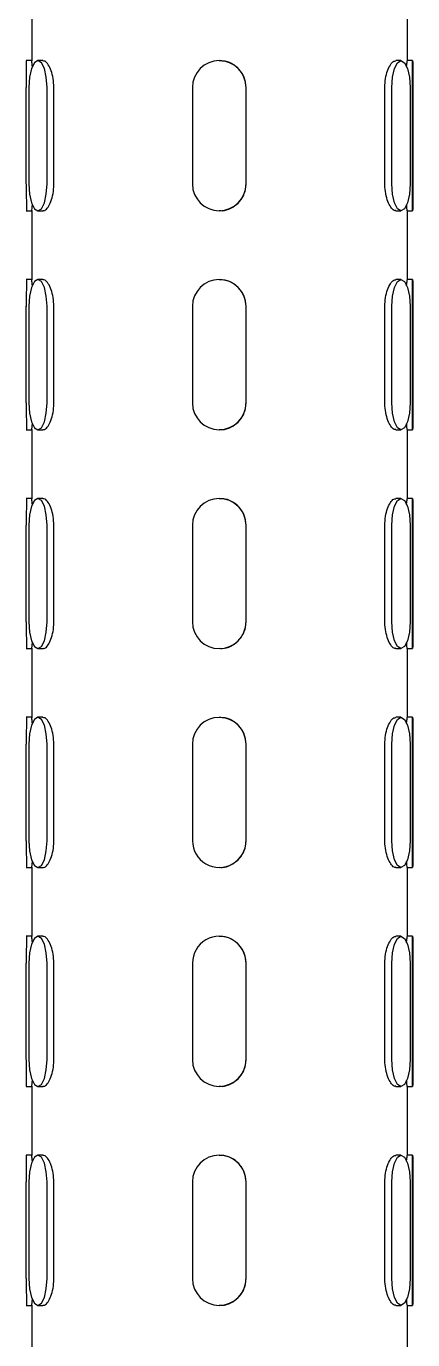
# Model space of a CAD drawing. Extents: x 0 to 3611, y 0 to 2646.
# Drawn here: x 1395 to 1430.8, y 1619.4 to 1741.1 of the extents above; entities that cross this region are included whole.
import ezdxf

# ---------------------------------------------------------------- set-up
doc = ezdxf.new("R2010")
doc.units = 0
doc.header["$LTSCALE"] = 10
doc.header["$MEASUREMENT"] = 0
doc.layers.get('0').update_dxf_attribs({"linetype": 'CONTINUOUS'})

msp = doc.modelspace()

# ---------------------------------------------------------------- linework, layer by layer
at = {"color": 7, "linetype": 'Continuous', "lineweight": 25}
for p, q in [((1395.51, 1744.29), (1395.51, 1737.87)), ((1430.29, 1737.87), (1430.29, 1744.3)), ((1395.51, 1737.9), (1395.01, 1737.9)), ((1396.55, 1737.9), (1396.08, 1737.9)), ((1412.87, 1737.9), (1412.87, 1737.9)), ((1429.7, 1737.9), (1429.23, 1737.9)), ((1430.78, 1737.9), (1430.28, 1737.9)), ((1395.01, 1726.48), (1395.01, 1735.42)), ((1395.23, 1735.42), (1395.23, 1726.48)), ((1396.93, 1726.48), (1396.93, 1735.42)), ((1397.56, 1726.48), (1397.56, 1735.42)), ((1410.39, 1735.42), (1410.39, 1726.48)), ((1415.36, 1726.48), (1415.36, 1735.42)), ((1415.36, 1726.48), (1415.36, 1735.42)), ((1428.21, 1726.48), (1428.21, 1735.42)), ((1428.84, 1726.48), (1428.84, 1735.42)), ((1430.55, 1735.42), (1430.55, 1726.48)), ((1430.78, 1726.48), (1430.78, 1735.42)), ((1430.79, 1735.42), (1430.79, 1726.48)), ((1395.01, 1723.99), (1395.51, 1723.99)), ((1395.51, 1724.02), (1395.51, 1717.6)), ((1396.08, 1723.99), (1396.55, 1723.99)), ((1412.87, 1723.99), (1412.87, 1723.99)), ((1429.23, 1723.99), (1429.7, 1723.99)), ((1430.28, 1723.99), (1430.78, 1723.99)), ((1430.29, 1717.6), (1430.29, 1724.02)), ((1395.51, 1717.63), (1395.01, 1717.63)), ((1396.55, 1717.63), (1396.08, 1717.63)), ((1412.87, 1717.63), (1412.87, 1717.63)), ((1429.7, 1717.63), (1429.23, 1717.63)), ((1430.78, 1717.63), (1430.28, 1717.63)), ((1395.01, 1706.2), (1395.01, 1715.15)), ((1395.23, 1715.15), (1395.23, 1706.2)), ((1396.93, 1706.2), (1396.93, 1715.15)), ((1397.56, 1706.2), (1397.56, 1715.15)), ((1410.39, 1715.15), (1410.39, 1706.2)), ((1415.36, 1706.2), (1415.36, 1715.15)), ((1415.36, 1706.2), (1415.36, 1715.15)), ((1428.21, 1706.2), (1428.21, 1715.15)), ((1428.84, 1706.2), (1428.84, 1715.15)), ((1430.55, 1715.15), (1430.55, 1706.2)), ((1430.78, 1706.2), (1430.78, 1715.15)), ((1430.79, 1715.15), (1430.79, 1706.2)), ((1395.01, 1703.72), (1395.51, 1703.72)), ((1395.51, 1703.75), (1395.51, 1697.33)), ((1396.08, 1703.72), (1396.55, 1703.72)), ((1412.87, 1703.72), (1412.87, 1703.72)), ((1429.23, 1703.72), (1429.7, 1703.72)), ((1430.28, 1703.72), (1430.78, 1703.72)), ((1430.29, 1697.33), (1430.29, 1703.75)), ((1395.51, 1697.36), (1395.01, 1697.36)), ((1396.55, 1697.36), (1396.08, 1697.36)), ((1412.87, 1697.36), (1412.87, 1697.36)), ((1429.7, 1697.36), (1429.23, 1697.36)), ((1430.78, 1697.36), (1430.28, 1697.36)), ((1395.01, 1685.93), (1395.01, 1694.87)), ((1395.23, 1694.87), (1395.23, 1685.93)), ((1396.93, 1685.93), (1396.93, 1694.87)), ((1397.56, 1685.93), (1397.56, 1694.87)), ((1410.39, 1694.87), (1410.39, 1685.93)), ((1415.36, 1685.93), (1415.36, 1694.87)), ((1415.36, 1685.93), (1415.36, 1694.87)), ((1428.21, 1685.93), (1428.21, 1694.87)), ((1428.84, 1685.93), (1428.84, 1694.87)), ((1430.55, 1694.87), (1430.55, 1685.93)), ((1430.78, 1685.93), (1430.78, 1694.87)), ((1430.79, 1694.87), (1430.79, 1685.93)), ((1395.01, 1683.45), (1395.51, 1683.45)), ((1395.51, 1683.48), (1395.51, 1677.05)), ((1396.08, 1683.45), (1396.55, 1683.45)), ((1412.87, 1683.45), (1412.87, 1683.45)), ((1429.23, 1683.45), (1429.7, 1683.45)), ((1430.28, 1683.45), (1430.78, 1683.45)), ((1430.29, 1677.06), (1430.29, 1683.48)), ((1395.51, 1677.09), (1395.01, 1677.09)), ((1396.55, 1677.09), (1396.08, 1677.09)), ((1412.87, 1677.09), (1412.87, 1677.09)), ((1429.7, 1677.09), (1429.23, 1677.09)), ((1430.78, 1677.09), (1430.28, 1677.09)), ((1395.01, 1665.66), (1395.01, 1674.6)), ((1395.23, 1674.6), (1395.23, 1665.66)), ((1396.93, 1665.66), (1396.93, 1674.6)), ((1397.56, 1665.66), (1397.56, 1674.6)), ((1410.39, 1674.6), (1410.39, 1665.66)), ((1415.36, 1665.66), (1415.36, 1674.6)), ((1415.36, 1665.66), (1415.36, 1674.6)), ((1428.21, 1665.66), (1428.21, 1674.6)), ((1428.84, 1665.66), (1428.84, 1674.6)), ((1430.55, 1674.6), (1430.55, 1665.66)), ((1430.78, 1665.66), (1430.78, 1674.6)), ((1430.79, 1674.6), (1430.79, 1665.66)), ((1395.01, 1663.17), (1395.51, 1663.17)), ((1395.51, 1663.2), (1395.51, 1656.78)), ((1396.08, 1663.17), (1396.55, 1663.17)), ((1412.87, 1663.17), (1412.87, 1663.17)), ((1429.23, 1663.17), (1429.7, 1663.17)), ((1430.28, 1663.17), (1430.78, 1663.17)), ((1430.29, 1656.78), (1430.29, 1663.21)), ((1395.51, 1656.81), (1395.01, 1656.81)), ((1396.55, 1656.81), (1396.08, 1656.81)), ((1412.87, 1656.81), (1412.87, 1656.81)), ((1429.7, 1656.81), (1429.23, 1656.81)), ((1430.78, 1656.81), (1430.28, 1656.81)), ((1395.01, 1645.39), (1395.01, 1654.33)), ((1395.23, 1654.33), (1395.23, 1645.39)), ((1396.93, 1645.39), (1396.93, 1654.33)), ((1397.56, 1645.39), (1397.56, 1654.33)), ((1410.39, 1654.33), (1410.39, 1645.39)), ((1415.36, 1645.39), (1415.36, 1654.33)), ((1415.36, 1645.39), (1415.36, 1654.33)), ((1428.21, 1645.39), (1428.21, 1654.33)), ((1428.84, 1645.39), (1428.84, 1654.33)), ((1430.55, 1654.33), (1430.55, 1645.39)), ((1430.78, 1645.39), (1430.78, 1654.33)), ((1430.79, 1654.33), (1430.79, 1645.39)), ((1395.01, 1642.9), (1395.51, 1642.9)), ((1395.51, 1642.93), (1395.51, 1636.51)), ((1396.08, 1642.9), (1396.55, 1642.9)), ((1412.87, 1642.9), (1412.87, 1642.9)), ((1429.23, 1642.9), (1429.7, 1642.9)), ((1430.28, 1642.9), (1430.78, 1642.9)), ((1430.29, 1636.51), (1430.29, 1642.93)), ((1395.51, 1636.54), (1395.01, 1636.54)), ((1396.55, 1636.54), (1396.08, 1636.54)), ((1412.87, 1636.54), (1412.87, 1636.54)), ((1429.7, 1636.54), (1429.23, 1636.54)), ((1430.78, 1636.54), (1430.28, 1636.54)), ((1395.01, 1625.11), (1395.01, 1634.06)), ((1395.23, 1634.06), (1395.23, 1625.11)), ((1396.93, 1625.11), (1396.93, 1634.06)), ((1397.56, 1625.11), (1397.56, 1634.06)), ((1410.39, 1634.06), (1410.39, 1625.11)), ((1415.36, 1625.11), (1415.36, 1634.06)), ((1415.36, 1625.11), (1415.36, 1634.06)), ((1428.21, 1625.11), (1428.21, 1634.06)), ((1428.84, 1625.11), (1428.84, 1634.06)), ((1430.55, 1634.06), (1430.55, 1625.11)), ((1430.78, 1625.11), (1430.78, 1634.06)), ((1430.79, 1634.06), (1430.79, 1625.11)), ((1395.01, 1622.63), (1395.51, 1622.63)), ((1395.51, 1622.66), (1395.51, 1616.24)), ((1396.08, 1622.63), (1396.55, 1622.63)), ((1412.87, 1622.63), (1412.87, 1622.63)), ((1429.23, 1622.63), (1429.7, 1622.63)), ((1430.28, 1622.63), (1430.78, 1622.63)), ((1430.29, 1616.24), (1430.29, 1622.66))]:
    msp.add_line(p, q, dxfattribs=at)
at = {"color": 7, "linetype": 'Continuous', "lineweight": 25, "flags": 128}
for points in [[(1396.93, 1735.42), (1396.86, 1736.37), (1396.68, 1737.18), (1396.4, 1737.71), (1396.08, 1737.9), (1395.76, 1737.71), (1395.48, 1737.18), (1395.3, 1736.37), (1395.23, 1735.42)], [(1428.84, 1735.42), (1428.91, 1736.37), (1429.09, 1737.18), (1429.37, 1737.71), (1429.7, 1737.9), (1430.02, 1737.71), (1430.3, 1737.18), (1430.48, 1736.37), (1430.55, 1735.42)], [(1430.78, 1735.42), (1430.78, 1736.37), (1430.78, 1737.18), (1430.78, 1737.71), (1430.78, 1737.9), (1430.79, 1737.71), (1430.79, 1737.18), (1430.79, 1736.37), (1430.79, 1735.42)], [(1395.23, 1726.48), (1395.3, 1725.53), (1395.48, 1724.72), (1395.76, 1724.18), (1396.08, 1723.99), (1396.4, 1724.18), (1396.68, 1724.72), (1396.86, 1725.53), (1396.93, 1726.48)], [(1430.55, 1726.48), (1430.48, 1725.53), (1430.3, 1724.72), (1430.02, 1724.18), (1429.7, 1723.99), (1429.37, 1724.18), (1429.09, 1724.72), (1428.91, 1725.53), (1428.84, 1726.48)], [(1430.79, 1726.48), (1430.79, 1725.53), (1430.79, 1724.72), (1430.79, 1724.18), (1430.78, 1723.99), (1430.78, 1724.18), (1430.78, 1724.72), (1430.78, 1725.53), (1430.78, 1726.48)], [(1396.93, 1715.15), (1396.86, 1716.1), (1396.68, 1716.9), (1396.4, 1717.44), (1396.08, 1717.63), (1395.76, 1717.44), (1395.48, 1716.9), (1395.3, 1716.1), (1395.23, 1715.15)], [(1428.84, 1715.15), (1428.91, 1716.1), (1429.09, 1716.9), (1429.37, 1717.44), (1429.7, 1717.63), (1430.02, 1717.44), (1430.3, 1716.9), (1430.48, 1716.1), (1430.55, 1715.15)], [(1430.78, 1715.15), (1430.78, 1716.1), (1430.78, 1716.9), (1430.78, 1717.44), (1430.78, 1717.63), (1430.79, 1717.44), (1430.79, 1716.9), (1430.79, 1716.1), (1430.79, 1715.15)], [(1395.23, 1706.2), (1395.3, 1705.25), (1395.48, 1704.45), (1395.76, 1703.91), (1396.08, 1703.72), (1396.4, 1703.91), (1396.68, 1704.45), (1396.86, 1705.25), (1396.93, 1706.2)], [(1430.55, 1706.2), (1430.48, 1705.25), (1430.3, 1704.45), (1430.02, 1703.91), (1429.7, 1703.72), (1429.37, 1703.91), (1429.09, 1704.45), (1428.91, 1705.25), (1428.84, 1706.2)], [(1430.79, 1706.2), (1430.79, 1705.25), (1430.79, 1704.45), (1430.79, 1703.91), (1430.78, 1703.72), (1430.78, 1703.91), (1430.78, 1704.45), (1430.78, 1705.25), (1430.78, 1706.2)], [(1396.93, 1694.87), (1396.86, 1695.83), (1396.68, 1696.63), (1396.4, 1697.17), (1396.08, 1697.36), (1395.76, 1697.17), (1395.48, 1696.63), (1395.3, 1695.83), (1395.23, 1694.87)], [(1428.84, 1694.87), (1428.91, 1695.83), (1429.09, 1696.63), (1429.37, 1697.17), (1429.7, 1697.36), (1430.02, 1697.17), (1430.3, 1696.63), (1430.48, 1695.83), (1430.55, 1694.87)], [(1430.78, 1694.87), (1430.78, 1695.83), (1430.78, 1696.63), (1430.78, 1697.17), (1430.78, 1697.36), (1430.79, 1697.17), (1430.79, 1696.63), (1430.79, 1695.83), (1430.79, 1694.87)], [(1395.23, 1685.93), (1395.3, 1684.98), (1395.48, 1684.17), (1395.76, 1683.64), (1396.08, 1683.45), (1396.4, 1683.64), (1396.68, 1684.17), (1396.86, 1684.98), (1396.93, 1685.93)], [(1430.55, 1685.93), (1430.48, 1684.98), (1430.3, 1684.17), (1430.02, 1683.64), (1429.7, 1683.45), (1429.37, 1683.64), (1429.09, 1684.17), (1428.91, 1684.98), (1428.84, 1685.93)], [(1430.79, 1685.93), (1430.79, 1684.98), (1430.79, 1684.17), (1430.79, 1683.64), (1430.78, 1683.45), (1430.78, 1683.64), (1430.78, 1684.17), (1430.78, 1684.98), (1430.78, 1685.93)], [(1396.93, 1674.6), (1396.86, 1675.55), (1396.68, 1676.36), (1396.4, 1676.9), (1396.08, 1677.09), (1395.76, 1676.9), (1395.48, 1676.36), (1395.3, 1675.55), (1395.23, 1674.6)], [(1428.84, 1674.6), (1428.91, 1675.55), (1429.09, 1676.36), (1429.37, 1676.9), (1429.7, 1677.09), (1430.02, 1676.9), (1430.3, 1676.36), (1430.48, 1675.55), (1430.55, 1674.6)], [(1430.78, 1674.6), (1430.78, 1675.55), (1430.78, 1676.36), (1430.78, 1676.9), (1430.78, 1677.09), (1430.79, 1676.9), (1430.79, 1676.36), (1430.79, 1675.55), (1430.79, 1674.6)], [(1395.23, 1665.66), (1395.3, 1664.71), (1395.48, 1663.9), (1395.76, 1663.36), (1396.08, 1663.17), (1396.4, 1663.36), (1396.68, 1663.9), (1396.86, 1664.71), (1396.93, 1665.66)], [(1430.55, 1665.66), (1430.48, 1664.71), (1430.3, 1663.9), (1430.02, 1663.36), (1429.7, 1663.17), (1429.37, 1663.36), (1429.09, 1663.9), (1428.91, 1664.71), (1428.84, 1665.66)], [(1430.79, 1665.66), (1430.79, 1664.71), (1430.79, 1663.9), (1430.79, 1663.36), (1430.78, 1663.17), (1430.78, 1663.36), (1430.78, 1663.9), (1430.78, 1664.71), (1430.78, 1665.66)], [(1396.93, 1654.33), (1396.86, 1655.28), (1396.68, 1656.09), (1396.4, 1656.62), (1396.08, 1656.81), (1395.76, 1656.62), (1395.48, 1656.09), (1395.3, 1655.28), (1395.23, 1654.33)], [(1428.84, 1654.33), (1428.91, 1655.28), (1429.09, 1656.09), (1429.37, 1656.62), (1429.7, 1656.81), (1430.02, 1656.62), (1430.3, 1656.09), (1430.48, 1655.28), (1430.55, 1654.33)], [(1430.78, 1654.33), (1430.78, 1655.28), (1430.78, 1656.09), (1430.78, 1656.62), (1430.78, 1656.81), (1430.79, 1656.62), (1430.79, 1656.09), (1430.79, 1655.28), (1430.79, 1654.33)], [(1395.23, 1645.39), (1395.3, 1644.44), (1395.48, 1643.63), (1395.76, 1643.09), (1396.08, 1642.9), (1396.4, 1643.09), (1396.68, 1643.63), (1396.86, 1644.44), (1396.93, 1645.39)], [(1430.55, 1645.39), (1430.48, 1644.44), (1430.3, 1643.63), (1430.02, 1643.09), (1429.7, 1642.9), (1429.37, 1643.09), (1429.09, 1643.63), (1428.91, 1644.44), (1428.84, 1645.39)], [(1430.79, 1645.39), (1430.79, 1644.44), (1430.79, 1643.63), (1430.79, 1643.09), (1430.78, 1642.9), (1430.78, 1643.09), (1430.78, 1643.63), (1430.78, 1644.44), (1430.78, 1645.39)], [(1396.93, 1634.06), (1396.86, 1635.01), (1396.68, 1635.81), (1396.4, 1636.35), (1396.08, 1636.54), (1395.76, 1636.35), (1395.48, 1635.81), (1395.3, 1635.01), (1395.23, 1634.06)], [(1428.84, 1634.06), (1428.91, 1635.01), (1429.09, 1635.81), (1429.37, 1636.35), (1429.7, 1636.54), (1430.02, 1636.35), (1430.3, 1635.81), (1430.48, 1635.01), (1430.55, 1634.06)], [(1430.78, 1634.06), (1430.78, 1635.01), (1430.78, 1635.81), (1430.78, 1636.35), (1430.78, 1636.54), (1430.79, 1636.35), (1430.79, 1635.81), (1430.79, 1635.01), (1430.79, 1634.06)], [(1395.23, 1625.11), (1395.3, 1624.16), (1395.48, 1623.36), (1395.76, 1622.82), (1396.08, 1622.63), (1396.4, 1622.82), (1396.68, 1623.36), (1396.86, 1624.16), (1396.93, 1625.11)], [(1430.55, 1625.11), (1430.48, 1624.16), (1430.3, 1623.36), (1430.02, 1622.82), (1429.7, 1622.63), (1429.37, 1622.82), (1429.09, 1623.36), (1428.91, 1624.16), (1428.84, 1625.11)], [(1430.79, 1625.11), (1430.79, 1624.16), (1430.79, 1623.36), (1430.79, 1622.82), (1430.78, 1622.63), (1430.78, 1622.82), (1430.78, 1623.36), (1430.78, 1624.16), (1430.78, 1625.11)]]:
    msp.add_lwpolyline(points, dxfattribs=at)
at = {"color": 7, "linetype": 'Continuous', "lineweight": 25}
for centre, radius, start, end in [((1828.93, 1736.04), 433.93, 179.7539, 180.0822), ((1412.87, 1735.42), 2.48, 0, 180), ((1828.96, 1725.85), 433.95, 179.9178, 180.2461), ((1412.87, 1726.48), 2.48, 180, 0), ((1828.96, 1715.77), 433.95, 179.7539, 180.0822), ((1412.87, 1715.15), 2.48, 0, 180), ((1828.96, 1705.58), 433.95, 179.9178, 180.2461), ((1412.87, 1706.2), 2.48, 180, 0), ((1828.96, 1695.5), 433.95, 179.7539, 180.0822), ((1412.87, 1694.87), 2.48, 0, 180), ((1828.96, 1685.31), 433.95, 179.9178, 180.2461), ((1412.87, 1685.93), 2.48, 180, 0), ((1828.96, 1675.22), 433.95, 179.7539, 180.0822), ((1412.87, 1674.6), 2.48, 0, 180), ((1828.92, 1665.04), 433.91, 179.9178, 180.2461), ((1412.87, 1665.66), 2.48, 179.9991, 0.0009), ((1828.92, 1654.95), 433.91, 179.7539, 180.0822), ((1412.87, 1654.33), 2.48, 359.9991, 180.0009), ((1828.97, 1644.76), 433.97, 179.9178, 180.2461), ((1412.87, 1645.39), 2.48, 180, 0), ((1828.93, 1634.68), 433.93, 179.7539, 180.0822), ((1412.87, 1634.06), 2.48, 0, 180), ((1828.96, 1624.49), 433.95, 179.9178, 180.2461), ((1412.87, 1625.11), 2.48, 180, 0)]:
    msp.add_arc(centre, radius, start, end, dxfattribs=at)
for points, knots in [([(1395.57, 1737.35), (1395.57, 1737.41), (1395.54, 1737.66), (1395.51, 1737.87), (1395.51, 1737.87), (1395.51, 1737.87)], [0, 0, 0, 0, 0.157458, 0.673044, 1, 1, 1, 1]), ([(1397.56, 1735.42), (1397.55, 1735.7), (1397.52, 1736.25), (1397.32, 1736.99), (1397.05, 1737.55), (1396.77, 1737.87), (1396.61, 1737.87), (1396.55, 1737.87)], [0, 0, 0, 0, 0.21325, 0.42645, 0.641011, 0.856495, 1, 1, 1, 1]), ([(1415.36, 1735.42), (1415.33, 1735.7), (1415.27, 1736.25), (1414.85, 1736.99), (1414.23, 1737.55), (1413.53, 1737.87), (1413.06, 1737.87), (1412.87, 1737.87)], [0, 0, 0, 0, 0.21325, 0.426451, 0.641011, 0.856494, 1, 1, 1, 1]), ([(1428.21, 1735.42), (1428.22, 1735.7), (1428.25, 1736.25), (1428.45, 1736.99), (1428.72, 1737.55), (1429, 1737.87), (1429.16, 1737.87), (1429.23, 1737.87)], [0, 0, 0, 0, 0.21325, 0.426451, 0.641011, 0.856494, 1, 1, 1, 1]), ([(1430.21, 1737.33), (1430.22, 1737.4), (1430.25, 1737.66), (1430.28, 1737.87), (1430.28, 1737.87), (1430.28, 1737.87)], [0, 0, 0, 0, 0.164689, 0.657894, 1, 1, 1, 1]), ([(1396.55, 1724.02), (1396.58, 1724.01), (1396.7, 1723.98), (1396.95, 1724.2), (1397.24, 1724.67), (1397.46, 1725.37), (1397.55, 1726.01), (1397.56, 1726.38), (1397.56, 1726.48)], [0, 0, 0, 0, 0.070497, 0.282949, 0.496154, 0.711262, 0.926475, 1, 1, 1, 1]), ([(1412.87, 1724.02), (1412.96, 1724.01), (1413.33, 1723.98), (1413.96, 1724.2), (1414.65, 1724.67), (1415.15, 1725.37), (1415.34, 1726.01), (1415.35, 1726.38), (1415.36, 1726.48)], [0, 0, 0, 0, 0.070497, 0.282949, 0.496154, 0.711262, 0.926475, 1, 1, 1, 1]), ([(1429.23, 1724.02), (1429.19, 1724.01), (1429.07, 1723.98), (1428.83, 1724.2), (1428.54, 1724.67), (1428.31, 1725.37), (1428.22, 1726.01), (1428.21, 1726.38), (1428.21, 1726.48)], [0, 0, 0, 0, 0.070497, 0.28295, 0.496153, 0.711262, 0.926475, 1, 1, 1, 1]), ([(1395.51, 1724.02), (1395.51, 1724.01), (1395.5, 1723.98), (1395.53, 1724.15), (1395.56, 1724.43), (1395.57, 1724.54)], [0, 0, 0, 0, 0.156093, 0.669968, 1, 1, 1, 1]), ([(1430.28, 1724.02), (1430.28, 1724.01), (1430.29, 1723.98), (1430.26, 1724.16), (1430.23, 1724.44), (1430.22, 1724.55)], [0, 0, 0, 0, 0.178829, 0.669976, 1, 1, 1, 1]), ([(1395.57, 1717.08), (1395.57, 1717.13), (1395.54, 1717.39), (1395.51, 1717.59), (1395.51, 1717.6), (1395.51, 1717.6)], [0, 0, 0, 0, 0.157458, 0.673044, 1, 1, 1, 1]), ([(1397.56, 1715.15), (1397.55, 1715.42), (1397.52, 1715.98), (1397.32, 1716.72), (1397.05, 1717.28), (1396.77, 1717.6), (1396.61, 1717.6), (1396.55, 1717.6)], [0, 0, 0, 0, 0.21325, 0.42645, 0.641011, 0.856495, 1, 1, 1, 1]), ([(1415.36, 1715.15), (1415.33, 1715.42), (1415.27, 1715.98), (1414.85, 1716.72), (1414.23, 1717.28), (1413.53, 1717.6), (1413.06, 1717.6), (1412.87, 1717.6)], [0, 0, 0, 0, 0.21325, 0.426451, 0.641011, 0.856494, 1, 1, 1, 1]), ([(1428.21, 1715.15), (1428.22, 1715.42), (1428.25, 1715.98), (1428.45, 1716.72), (1428.72, 1717.28), (1429, 1717.6), (1429.16, 1717.6), (1429.23, 1717.6)], [0, 0, 0, 0, 0.21325, 0.426451, 0.641011, 0.856494, 1, 1, 1, 1]), ([(1430.21, 1717.06), (1430.22, 1717.12), (1430.25, 1717.38), (1430.28, 1717.6), (1430.28, 1717.6), (1430.28, 1717.6)], [0, 0, 0, 0, 0.164708, 0.657902, 1, 1, 1, 1]), ([(1396.55, 1703.75), (1396.58, 1703.74), (1396.7, 1703.71), (1396.95, 1703.93), (1397.24, 1704.4), (1397.46, 1705.09), (1397.55, 1705.73), (1397.56, 1706.11), (1397.56, 1706.2)], [0, 0, 0, 0, 0.070496, 0.282949, 0.496153, 0.711262, 0.926475, 1, 1, 1, 1]), ([(1412.87, 1703.75), (1412.96, 1703.74), (1413.33, 1703.71), (1413.96, 1703.93), (1414.65, 1704.4), (1415.15, 1705.09), (1415.34, 1705.73), (1415.35, 1706.11), (1415.36, 1706.2)], [0, 0, 0, 0, 0.070496, 0.282948, 0.496153, 0.711262, 0.926475, 1, 1, 1, 1]), ([(1429.23, 1703.75), (1429.19, 1703.74), (1429.07, 1703.71), (1428.83, 1703.93), (1428.54, 1704.4), (1428.31, 1705.09), (1428.22, 1705.73), (1428.21, 1706.11), (1428.21, 1706.2)], [0, 0, 0, 0, 0.070496, 0.282949, 0.496153, 0.711262, 0.926475, 1, 1, 1, 1]), ([(1395.51, 1703.75), (1395.51, 1703.74), (1395.5, 1703.71), (1395.53, 1703.88), (1395.56, 1704.16), (1395.57, 1704.27)], [0, 0, 0, 0, 0.156093, 0.669968, 1, 1, 1, 1]), ([(1430.28, 1703.75), (1430.28, 1703.74), (1430.29, 1703.71), (1430.26, 1703.88), (1430.23, 1704.17), (1430.22, 1704.28)], [0, 0, 0, 0, 0.178829, 0.669976, 1, 1, 1, 1]), ([(1395.57, 1696.8), (1395.57, 1696.86), (1395.54, 1697.11), (1395.51, 1697.32), (1395.51, 1697.32), (1395.51, 1697.33)], [0, 0, 0, 0, 0.157458, 0.673044, 1, 1, 1, 1]), ([(1397.56, 1694.87), (1397.55, 1695.15), (1397.52, 1695.71), (1397.32, 1696.45), (1397.05, 1697.01), (1396.77, 1697.33), (1396.61, 1697.33), (1396.55, 1697.33)], [0, 0, 0, 0, 0.213251, 0.426438, 0.64101, 0.856494, 1, 1, 1, 1]), ([(1415.36, 1694.87), (1415.33, 1695.15), (1415.27, 1695.71), (1414.85, 1696.45), (1414.23, 1697.01), (1413.53, 1697.33), (1413.06, 1697.33), (1412.87, 1697.33)], [0, 0, 0, 0, 0.213251, 0.426439, 0.64101, 0.856494, 1, 1, 1, 1]), ([(1428.21, 1694.87), (1428.22, 1695.15), (1428.25, 1695.71), (1428.45, 1696.45), (1428.72, 1697.01), (1429, 1697.33), (1429.16, 1697.33), (1429.23, 1697.33)], [0, 0, 0, 0, 0.213251, 0.426439, 0.64101, 0.856493, 1, 1, 1, 1]), ([(1430.21, 1696.79), (1430.22, 1696.85), (1430.25, 1697.11), (1430.28, 1697.33), (1430.28, 1697.33), (1430.28, 1697.33)], [0, 0, 0, 0, 0.164708, 0.657902, 1, 1, 1, 1]), ([(1396.55, 1683.48), (1396.58, 1683.47), (1396.7, 1683.43), (1396.95, 1683.66), (1397.24, 1684.13), (1397.46, 1684.82), (1397.55, 1685.46), (1397.56, 1685.84), (1397.56, 1685.93)], [0, 0, 0, 0, 0.070496, 0.282948, 0.496152, 0.711248, 0.926475, 1, 1, 1, 1]), ([(1412.87, 1683.48), (1412.96, 1683.47), (1413.33, 1683.43), (1413.96, 1683.66), (1414.65, 1684.13), (1415.15, 1684.82), (1415.34, 1685.46), (1415.35, 1685.84), (1415.36, 1685.93)], [0, 0, 0, 0, 0.070496, 0.282948, 0.496152, 0.711248, 0.926475, 1, 1, 1, 1]), ([(1429.23, 1683.48), (1429.19, 1683.47), (1429.07, 1683.43), (1428.83, 1683.66), (1428.54, 1684.13), (1428.31, 1684.82), (1428.22, 1685.46), (1428.21, 1685.84), (1428.21, 1685.93)], [0, 0, 0, 0, 0.070496, 0.282948, 0.496152, 0.711248, 0.926475, 1, 1, 1, 1]), ([(1395.51, 1683.48), (1395.51, 1683.47), (1395.5, 1683.44), (1395.53, 1683.61), (1395.56, 1683.88), (1395.57, 1683.99)], [0, 0, 0, 0, 0.156093, 0.669968, 1, 1, 1, 1]), ([(1430.28, 1683.48), (1430.28, 1683.47), (1430.29, 1683.43), (1430.26, 1683.61), (1430.23, 1683.89), (1430.22, 1684.01)], [0, 0, 0, 0, 0.178832, 0.669989, 1, 1, 1, 1]), ([(1395.57, 1676.53), (1395.57, 1676.59), (1395.54, 1676.84), (1395.51, 1677.05), (1395.51, 1677.05), (1395.51, 1677.05)], [0, 0, 0, 0, 0.157479, 0.673052, 1, 1, 1, 1]), ([(1397.56, 1674.6), (1397.55, 1674.88), (1397.52, 1675.43), (1397.32, 1676.18), (1397.05, 1676.74), (1396.77, 1677.06), (1396.61, 1677.06), (1396.55, 1677.06)], [0, 0, 0, 0, 0.213251, 0.426439, 0.641011, 0.856495, 1, 1, 1, 1]), ([(1415.36, 1674.6), (1415.33, 1674.88), (1415.27, 1675.43), (1414.85, 1676.18), (1414.23, 1676.74), (1413.53, 1677.06), (1413.06, 1677.06), (1412.87, 1677.06)], [0, 0, 0, 0, 0.213251, 0.426439, 0.641011, 0.856495, 1, 1, 1, 1]), ([(1428.21, 1674.6), (1428.22, 1674.88), (1428.25, 1675.43), (1428.45, 1676.18), (1428.72, 1676.74), (1429, 1677.06), (1429.16, 1677.06), (1429.23, 1677.06)], [0, 0, 0, 0, 0.213251, 0.42644, 0.641011, 0.856494, 1, 1, 1, 1]), ([(1430.21, 1676.51), (1430.22, 1676.58), (1430.25, 1676.84), (1430.28, 1677.05), (1430.28, 1677.06), (1430.28, 1677.06)], [0, 0, 0, 0, 0.164708, 0.657902, 1, 1, 1, 1]), ([(1396.55, 1663.2), (1396.58, 1663.2), (1396.7, 1663.16), (1396.95, 1663.39), (1397.24, 1663.86), (1397.46, 1664.55), (1397.55, 1665.19), (1397.56, 1665.56), (1397.56, 1665.66)], [0, 0, 0, 0, 0.070497, 0.282952, 0.496155, 0.711249, 0.926475, 1, 1, 1, 1]), ([(1412.87, 1663.2), (1412.96, 1663.2), (1413.33, 1663.16), (1413.96, 1663.39), (1414.65, 1663.86), (1415.15, 1664.55), (1415.34, 1665.19), (1415.35, 1665.56), (1415.36, 1665.66)], [0, 0, 0, 0, 0.070496, 0.282951, 0.496155, 0.711249, 0.926475, 1, 1, 1, 1]), ([(1429.23, 1663.2), (1429.19, 1663.2), (1429.07, 1663.16), (1428.83, 1663.39), (1428.54, 1663.86), (1428.31, 1664.55), (1428.22, 1665.19), (1428.21, 1665.56), (1428.21, 1665.66)], [0, 0, 0, 0, 0.070496, 0.282952, 0.496154, 0.711249, 0.926475, 1, 1, 1, 1]), ([(1395.51, 1663.2), (1395.51, 1663.2), (1395.5, 1663.16), (1395.53, 1663.34), (1395.56, 1663.61), (1395.57, 1663.72)], [0, 0, 0, 0, 0.1560928, 0.6699716, 1, 1, 1, 1]), ([(1430.28, 1663.21), (1430.28, 1663.2), (1430.29, 1663.16), (1430.26, 1663.34), (1430.23, 1663.62), (1430.22, 1663.73)], [0, 0, 0, 0, 0.1788321, 0.6699929, 1, 1, 1, 1]), ([(1395.57, 1656.26), (1395.57, 1656.32), (1395.54, 1656.57), (1395.51, 1656.78), (1395.51, 1656.78), (1395.51, 1656.78)], [0, 0, 0, 0, 0.157479, 0.673054, 1, 1, 1, 1]), ([(1397.56, 1654.33), (1397.55, 1654.61), (1397.52, 1655.16), (1397.32, 1655.9), (1397.05, 1656.46), (1396.77, 1656.78), (1396.61, 1656.78), (1396.55, 1656.78)], [0, 0, 0, 0, 0.213248, 0.426446, 0.641016, 0.856497, 1, 1, 1, 1]), ([(1415.36, 1654.33), (1415.33, 1654.61), (1415.27, 1655.16), (1414.85, 1655.9), (1414.23, 1656.46), (1413.53, 1656.78), (1413.06, 1656.78), (1412.87, 1656.78)], [0, 0, 0, 0, 0.213248, 0.426447, 0.641015, 0.856497, 1, 1, 1, 1]), ([(1428.21, 1654.33), (1428.22, 1654.61), (1428.25, 1655.16), (1428.45, 1655.9), (1428.72, 1656.46), (1429, 1656.78), (1429.16, 1656.78), (1429.23, 1656.78)], [0, 0, 0, 0, 0.213248, 0.426447, 0.641016, 0.856496, 1, 1, 1, 1]), ([(1430.21, 1656.24), (1430.22, 1656.31), (1430.25, 1656.57), (1430.28, 1656.78), (1430.28, 1656.78), (1430.28, 1656.78)], [0, 0, 0, 0, 0.164708, 0.657902, 1, 1, 1, 1]), ([(1396.55, 1642.93), (1396.58, 1642.92), (1396.7, 1642.89), (1396.95, 1643.11), (1397.24, 1643.58), (1397.46, 1644.28), (1397.55, 1644.92), (1397.56, 1645.29), (1397.56, 1645.39)], [0, 0, 0, 0, 0.070498, 0.282956, 0.496162, 0.71126, 0.92649, 1, 1, 1, 1]), ([(1412.87, 1642.93), (1412.96, 1642.92), (1413.33, 1642.89), (1413.96, 1643.11), (1414.65, 1643.58), (1415.15, 1644.28), (1415.34, 1644.92), (1415.35, 1645.29), (1415.36, 1645.39)], [0, 0, 0, 0, 0.070497, 0.282956, 0.496162, 0.71126, 0.92649, 1, 1, 1, 1]), ([(1429.23, 1642.93), (1429.19, 1642.92), (1429.07, 1642.89), (1428.83, 1643.11), (1428.54, 1643.58), (1428.31, 1644.28), (1428.22, 1644.92), (1428.21, 1645.29), (1428.21, 1645.39)], [0, 0, 0, 0, 0.070498, 0.282956, 0.496162, 0.71126, 0.92649, 1, 1, 1, 1]), ([(1395.51, 1642.93), (1395.51, 1642.92), (1395.5, 1642.89), (1395.53, 1643.06), (1395.56, 1643.34), (1395.57, 1643.45)], [0, 0, 0, 0, 0.156091, 0.669971, 1, 1, 1, 1]), ([(1430.28, 1642.93), (1430.28, 1642.92), (1430.29, 1642.89), (1430.26, 1643.07), (1430.23, 1643.35), (1430.22, 1643.46)], [0, 0, 0, 0, 0.1788304, 0.6699922, 1, 1, 1, 1]), ([(1395.57, 1635.99), (1395.57, 1636.04), (1395.54, 1636.3), (1395.51, 1636.5), (1395.51, 1636.51), (1395.51, 1636.51)], [0, 0, 0, 0, 0.157458, 0.673044, 1, 1, 1, 1]), ([(1397.56, 1634.06), (1397.55, 1634.33), (1397.52, 1634.89), (1397.32, 1635.63), (1397.05, 1636.19), (1396.77, 1636.51), (1396.61, 1636.51), (1396.55, 1636.51)], [0, 0, 0, 0, 0.21325, 0.42645, 0.641011, 0.856495, 1, 1, 1, 1]), ([(1415.36, 1634.06), (1415.33, 1634.33), (1415.27, 1634.89), (1414.85, 1635.63), (1414.23, 1636.19), (1413.53, 1636.51), (1413.06, 1636.51), (1412.87, 1636.51)], [0, 0, 0, 0, 0.21325, 0.426451, 0.641011, 0.856494, 1, 1, 1, 1]), ([(1428.21, 1634.06), (1428.22, 1634.33), (1428.25, 1634.89), (1428.45, 1635.63), (1428.72, 1636.19), (1429, 1636.51), (1429.16, 1636.51), (1429.23, 1636.51)], [0, 0, 0, 0, 0.21325, 0.426451, 0.641011, 0.856494, 1, 1, 1, 1]), ([(1430.21, 1635.97), (1430.22, 1636.03), (1430.25, 1636.29), (1430.28, 1636.51), (1430.28, 1636.51), (1430.28, 1636.51)], [0, 0, 0, 0, 0.164689, 0.657894, 1, 1, 1, 1]), ([(1396.55, 1622.66), (1396.58, 1622.65), (1396.7, 1622.62), (1396.95, 1622.84), (1397.24, 1623.31), (1397.46, 1624), (1397.55, 1624.64), (1397.56, 1625.02), (1397.56, 1625.11)], [0, 0, 0, 0, 0.070496, 0.282949, 0.496153, 0.711262, 0.926475, 1, 1, 1, 1]), ([(1412.87, 1622.66), (1412.96, 1622.65), (1413.33, 1622.62), (1413.96, 1622.84), (1414.65, 1623.31), (1415.15, 1624), (1415.34, 1624.64), (1415.35, 1625.02), (1415.36, 1625.11)], [0, 0, 0, 0, 0.070496, 0.282948, 0.496153, 0.711262, 0.926475, 1, 1, 1, 1]), ([(1429.23, 1622.66), (1429.19, 1622.65), (1429.07, 1622.62), (1428.83, 1622.84), (1428.54, 1623.31), (1428.31, 1624), (1428.22, 1624.64), (1428.21, 1625.02), (1428.21, 1625.11)], [0, 0, 0, 0, 0.070496, 0.282949, 0.496153, 0.711262, 0.926475, 1, 1, 1, 1]), ([(1395.51, 1622.66), (1395.51, 1622.65), (1395.5, 1622.62), (1395.53, 1622.79), (1395.56, 1623.07), (1395.57, 1623.18)], [0, 0, 0, 0, 0.156093, 0.669968, 1, 1, 1, 1]), ([(1430.28, 1622.66), (1430.28, 1622.65), (1430.29, 1622.62), (1430.26, 1622.79), (1430.23, 1623.08), (1430.22, 1623.19)], [0, 0, 0, 0, 0.178829, 0.669976, 1, 1, 1, 1])]:
    msp.add_open_spline(points, degree=3, knots=knots, dxfattribs=at)

doc.saveas('drawing.dxf')
